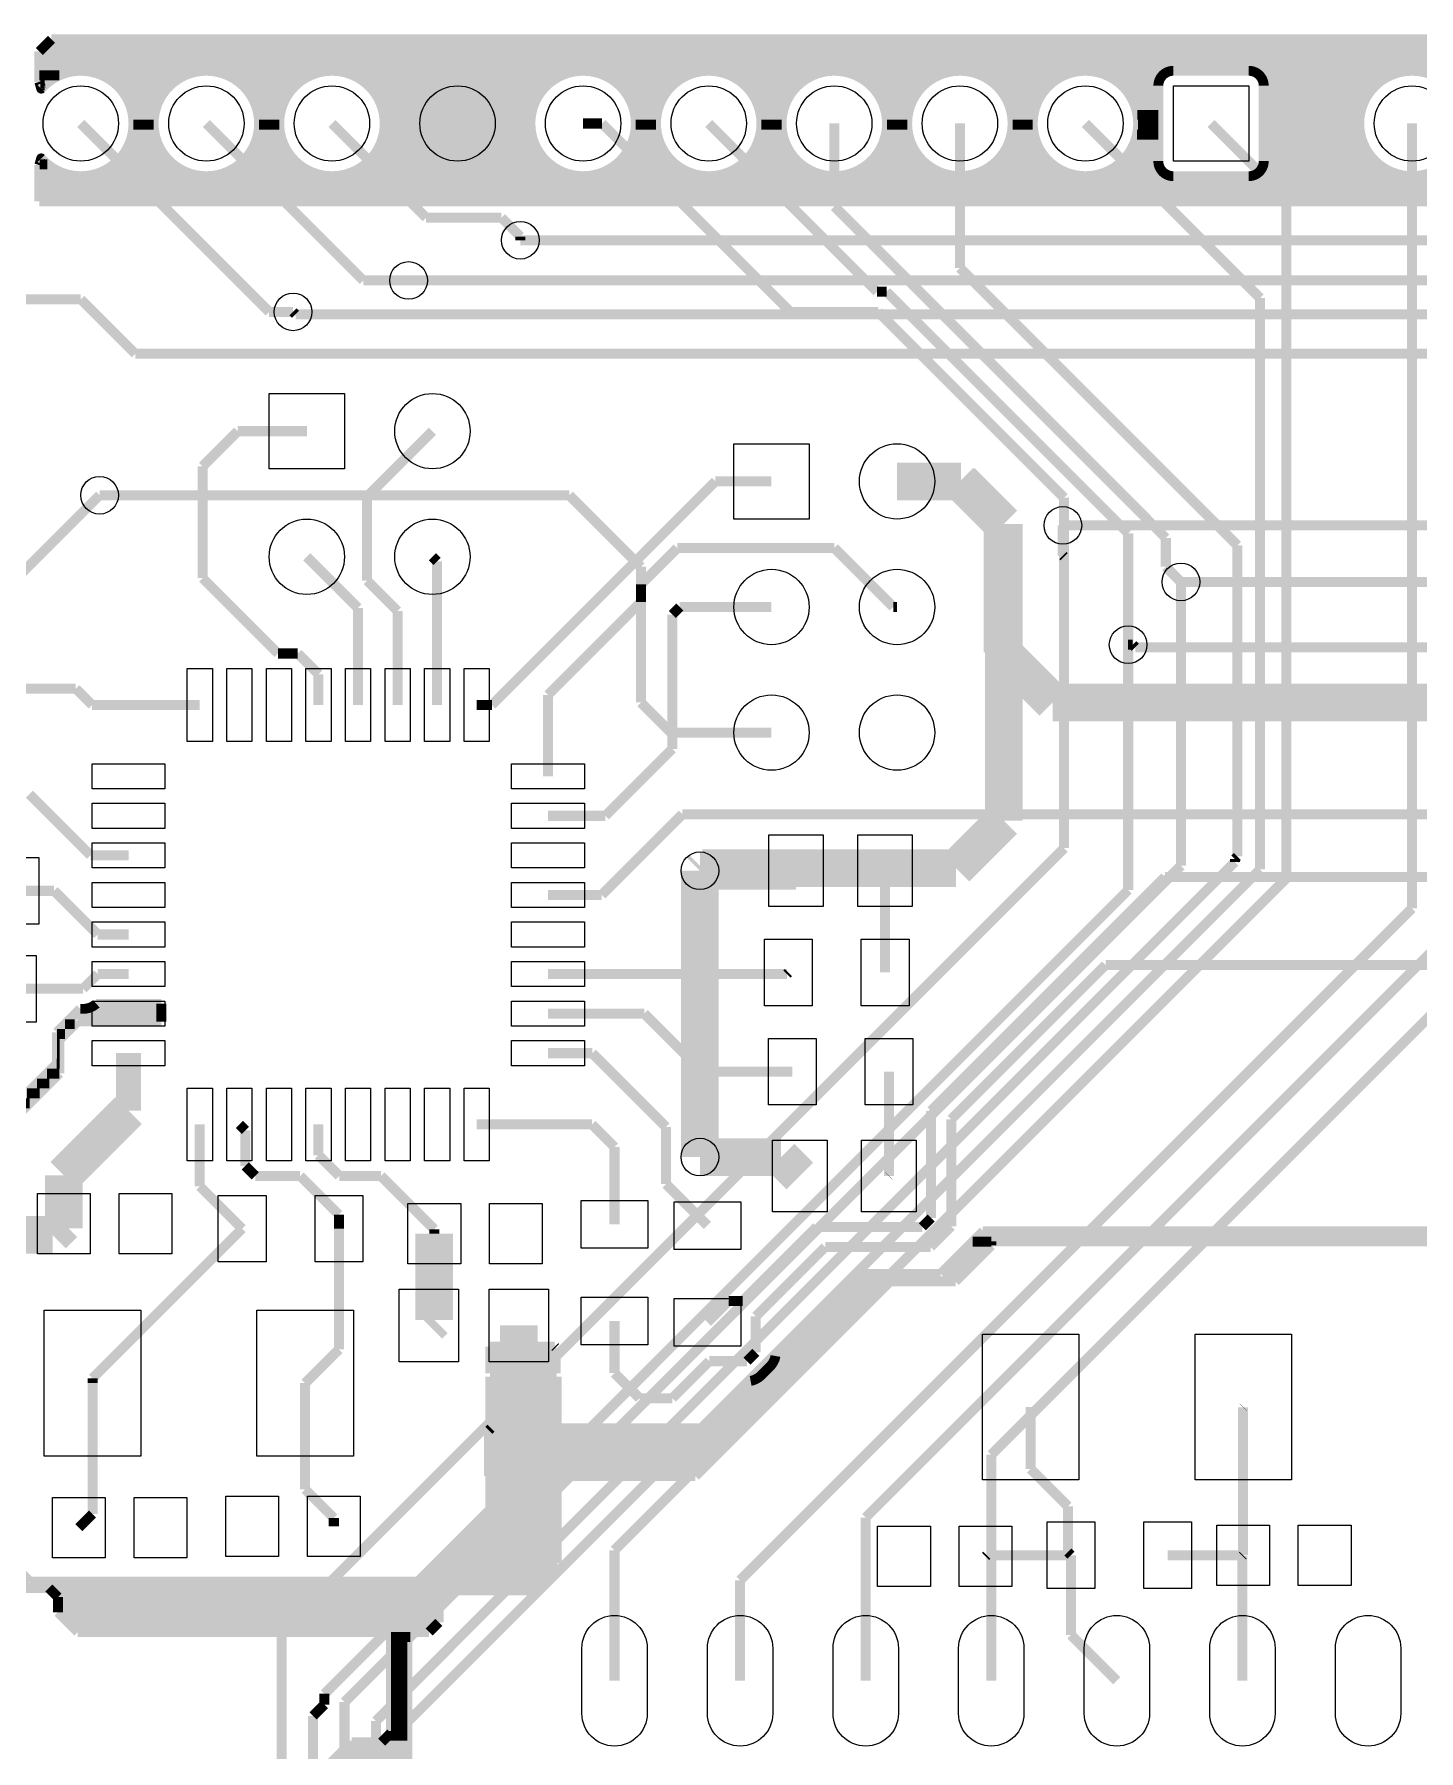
# Model space of a CAD drawing. Extents: x 0.5 to 68.6, y 0 to 53.3.
# Drawn here: x 17.86 to 45.86, y 17.89 to 52.6 of the extents above; entities that cross this region are included whole.
import ezdxf

# ---------------------------------------------------------------- set-up
doc = ezdxf.new("R2010")
doc.units = 0
for name, color, linetype in [('ETCH_BOTTOM', 1, 'CONTINUOUS'), ('ETCH_TOP', 80, 'CONTINUOUS'), ('PAD_BOTTOM', 1, 'CONTINUOUS'), ('PAD_TOP', 80, 'CONTINUOUS')]:
    doc.layers.add(name, color=color, linetype=linetype)

msp = doc.modelspace()

# ---------------------------------------------------------------- linework, layer by layer
at = {"layer": 'ETCH_BOTTOM'}
for points, const_width in [([(22.606, 46.99), (18.796, 50.8)], 0.2032), ([(24.511, 47.625), (21.336, 50.8)], 0.2032), ([(25.781, 48.895), (23.876, 50.8)], 0.2032), ([(28.956, 50.8), (29.337, 50.8)], 0.2032), ([(29.337, 50.8), (33.147, 46.99)], 0.2032), ([(34.899346, 47.396654), (31.496, 50.8)], 0.2032), ([(34.036, 49.1236), (34.036, 50.8)], 0.2032), ([(36.576, 47.879), (36.576, 50.8)], 0.2032), ([(39.116, 50.8), (42.6466, 47.2694)], 0.2032), ([(41.656, 50.8), (43.18, 49.276)], 0.2032), ([(45.72, 50.8), (45.72, 34.925)], 0.2032), ([(43.18, 49.276), (43.18, 35.5346)], 0.2032), ([(27.305, 48.895), (25.781, 48.895)], 0.2032), ([(27.686, 48.514), (27.305, 48.895)], 0.2032), ([(40.7416, 42.418), (34.036, 49.1236)], 0.2032), ([(27.686, 48.4378), (27.686, 48.514)], 0.2032), ([(42.1894, 42.2656), (36.576, 47.879)], 0.2032), ([(25.4254, 47.625), (24.511, 47.625)], 0.2032), ([(35.093148, 47.396654), (34.899346, 47.396654)], 0.2032), ([(39.9796, 42.510202), (35.093148, 47.396654)], 0.2032), ([(42.6466, 47.2694), (42.6466, 35.7124)], 0.2032), ([(23.0886, 46.99), (22.606, 46.99)], 0.2032), ([(33.147, 46.99), (34.925, 46.99)], 0.2032), ([(34.925, 46.99), (38.6842, 43.2308)], 0.2032), ([(35.306, 43.561), (36.6014, 43.561)], 0.762), ([(36.6014, 43.561), (37.465, 42.6974)], 0.762), ([(19.177, 43.2816), (28.6766, 43.2816)], 0.2032), ([(28.6766, 43.2816), (30.1244, 41.8338)], 0.2032), ([(37.465, 42.6974), (37.465, 36.703)], 0.762), ([(38.6842, 43.2308), (38.6842, 42.037)], 0.2032), ([(38.6588, 42.672), (38.6588, 42.0624)], 0.2032), ([(39.9796, 40.259), (39.9796, 42.510202)], 0.2032), ([(40.7416, 41.8338), (40.7416, 42.418)], 0.2032), ([(42.1894, 35.976052), (42.1894, 42.2656)], 0.2032), ([(38.6588, 42.0624), (38.6842, 42.037)], 0.2032), ([(38.6842, 42.037), (38.6842, 36.1442)], 0.2032), ([(30.1244, 41.8338), (30.1244, 39.0906)], 0.2032), ([(41.0464, 41.529), (40.7416, 41.8338)], 0.2032), ([(41.0464, 41.529), (41.0464, 35.7886)], 0.2032), ([(39.9796, 40.259), (39.9796, 35.296602)], 0.2032), ([(30.1244, 39.0906), (30.734, 38.481)], 0.2032), ([(30.734, 38.481), (32.766, 38.481)], 0.2032), ([(37.465, 36.703), (36.4998, 35.7378)], 0.762), ([(38.6842, 36.1442), (22.86, 20.32)], 0.2032), ([(31.369, 35.7378), (31.3182, 35.687)], 0.762), ([(36.4998, 35.7378), (31.369, 35.7378)], 0.762), ([(41.0464, 35.7886), (24.13, 18.8722)], 0.2032), ([(24.765, 18.4912), (42.1386, 35.8648)], 0.2032), ([(42.6466, 35.7124), (25.4, 18.4658)], 0.2032), ([(31.3182, 29.8958), (31.3182, 35.687)], 0.762), ([(42.1386, 35.925252), (42.1894, 35.976052)], 0.2032), ([(42.1386, 35.8648), (42.1386, 35.925252)], 0.2032), ([(43.18, 35.5346), (29.591, 21.9456)], 0.2032), ([(39.9796, 35.296602), (23.7236, 19.040602)], 0.2032), ([(47.0408, 34.9758), (34.671, 22.606)], 0.2032), ([(45.72, 34.925), (32.131, 21.336)], 0.2032), ([(47.9806, 34.6456), (37.211, 23.876)], 0.2032), ([(37.211, 23.876), (37.211, 19.304)], 0.2032), ([(34.671, 22.606), (34.671, 19.304)], 0.2032), ([(29.591, 21.9456), (29.591, 19.304)], 0.2032), ([(32.131, 21.336), (32.131, 19.304)], 0.2032), ([(22.86, 20.32), (22.86, 9.525)], 0.2032), ([(23.7236, 19.040602), (23.7236, 18.8214)], 0.2032), ([(23.7236, 18.8214), (23.495, 18.5928)], 0.2032), ([(24.13, 18.8722), (24.13, 10.795)], 0.2032), ([(23.495, 18.5928), (23.495, 10.16)], 0.2032), ([(24.765, 11.43), (24.765, 18.4912)], 0.2032), ([(25.4, 18.4658), (25.4, 12.7)], 0.2032)]:
    msp.add_lwpolyline(points, dxfattribs=dict(at, const_width=const_width))
at = {"layer": 'ETCH_TOP'}
for points, const_width in [([(17.956276, 52.257198), (18.202402, 52.503324)], 0.199898), ([(18.072354, 52.373276), (65.925446, 52.373276)], 0.199898), ([(18.202402, 52.503324), (65.795398, 52.503324)], 0.199898), ([(17.956276, 51.64201), (17.956276, 52.257198)], 0.199898), ([(17.956276, 52.173378), (66.125344, 52.173378)], 0.199898), ([(17.956276, 51.97348), (66.143124, 51.97348)], 0.199898), ([(17.956276, 51.773582), (18.362422, 51.773582)], 0.199898), ([(19.229832, 51.773582), (20.902168, 51.773582)], 0.199898), ([(21.769832, 51.773582), (23.442168, 51.773582)], 0.199898), ([(24.309832, 51.773582), (28.522168, 51.773582)], 0.199898), ([(29.389832, 51.773582), (31.062168, 51.773582)], 0.199898), ([(31.929832, 51.773582), (33.602168, 51.773582)], 0.199898), ([(34.469832, 51.773582), (36.142168, 51.773582)], 0.199898), ([(37.009832, 51.773582), (38.682168, 51.773582)], 0.199898), ([(39.549832, 51.773582), (40.675814, 51.773582)], 0.199898), ([(40.894, 51.865784), (42.418, 51.865784)], 0.199898), ([(42.636186, 51.773582), (45.286168, 51.773582)], 0.199898), ([(17.97685, 51.573684), (18.062956, 51.573684)], 0.199898), ([(19.529044, 51.573684), (20.602956, 51.573684)], 0.199898), ([(19.694398, 51.373786), (20.437602, 51.373786)], 0.199898), ([(22.069044, 51.573684), (23.142956, 51.573684)], 0.199898), ([(22.234398, 51.373786), (22.977602, 51.373786)], 0.199898), ([(24.609044, 51.573684), (28.222956, 51.573684)], 0.199898), ([(24.774398, 51.373786), (28.057602, 51.373786)], 0.199898), ([(29.689044, 51.573684), (30.762956, 51.573684)], 0.199898), ([(29.854398, 51.373786), (30.597602, 51.373786)], 0.199898), ([(32.229044, 51.573684), (33.302956, 51.573684)], 0.199898), ([(32.394398, 51.373786), (33.137602, 51.373786)], 0.199898), ([(34.769044, 51.573684), (35.842956, 51.573684)], 0.199898), ([(34.934398, 51.373786), (35.677602, 51.373786)], 0.199898), ([(37.309044, 51.573684), (38.382956, 51.573684)], 0.199898), ([(37.474398, 51.373786), (38.217602, 51.373786)], 0.199898), ([(39.849044, 51.573684), (40.590216, 51.573684)], 0.199898), ([(40.014398, 51.373786), (40.590216, 51.373786)], 0.199898), ([(40.590216, 50.038), (40.590216, 51.562)], 0.199898), ([(42.721784, 51.573684), (44.986956, 51.573684)], 0.199898), ([(42.721784, 51.562), (42.721784, 50.038)], 0.199898), ([(42.721784, 51.373786), (44.821602, 51.373786)], 0.199898), ([(19.79422, 51.173888), (20.33778, 51.173888)], 0.199898), ([(19.84756, 50.97399), (20.28444, 50.97399)], 0.199898), ([(22.33422, 51.173888), (22.87778, 51.173888)], 0.199898), ([(22.38756, 50.97399), (22.82444, 50.97399)], 0.199898), ([(24.87422, 51.173888), (27.95778, 51.173888)], 0.199898), ([(24.92756, 50.97399), (27.90444, 50.97399)], 0.199898), ([(29.95422, 51.173888), (30.49778, 51.173888)], 0.199898), ([(30.00756, 50.97399), (30.44444, 50.97399)], 0.199898), ([(32.49422, 51.173888), (33.03778, 51.173888)], 0.199898), ([(32.54756, 50.97399), (32.98444, 50.97399)], 0.199898), ([(35.03422, 51.173888), (35.57778, 51.173888)], 0.199898), ([(35.08756, 50.97399), (35.52444, 50.97399)], 0.199898), ([(37.57422, 51.173888), (38.11778, 51.173888)], 0.199898), ([(37.62756, 50.97399), (38.06444, 50.97399)], 0.199898), ([(40.11422, 51.173888), (40.590216, 51.173888)], 0.199898), ([(40.16756, 50.97399), (40.590216, 50.97399)], 0.199898), ([(42.721784, 51.173888), (44.72178, 51.173888)], 0.199898), ([(42.721784, 50.97399), (44.66844, 50.97399)], 0.199898), ([(19.86153, 50.774092), (20.27047, 50.774092)], 0.199898), ([(22.40153, 50.774092), (22.81047, 50.774092)], 0.199898), ([(24.94153, 50.774092), (27.89047, 50.774092)], 0.199898), ([(30.02153, 50.774092), (30.43047, 50.774092)], 0.199898), ([(32.56153, 50.774092), (32.97047, 50.774092)], 0.199898), ([(35.10153, 50.774092), (35.51047, 50.774092)], 0.199898), ([(37.64153, 50.774092), (38.05047, 50.774092)], 0.199898), ([(40.18153, 50.774092), (40.590216, 50.774092)], 0.199898), ([(42.721784, 50.774092), (44.65447, 50.774092)], 0.199898), ([(19.773138, 50.374296), (20.358862, 50.374296)], 0.199898), ([(19.837654, 50.574194), (20.294346, 50.574194)], 0.199898), ([(22.313138, 50.374296), (22.898862, 50.374296)], 0.199898), ([(22.377654, 50.574194), (22.834346, 50.574194)], 0.199898), ([(24.853138, 50.374296), (27.978862, 50.374296)], 0.199898), ([(24.917654, 50.574194), (27.914346, 50.574194)], 0.199898), ([(29.933138, 50.374296), (30.518862, 50.374296)], 0.199898), ([(29.997654, 50.574194), (30.454346, 50.574194)], 0.199898), ([(32.473138, 50.374296), (33.058862, 50.374296)], 0.199898), ([(32.537654, 50.574194), (32.994346, 50.574194)], 0.199898), ([(35.013138, 50.374296), (35.598862, 50.374296)], 0.199898), ([(35.077654, 50.574194), (35.534346, 50.574194)], 0.199898), ([(37.553138, 50.374296), (38.138862, 50.374296)], 0.199898), ([(37.617654, 50.574194), (38.074346, 50.574194)], 0.199898), ([(40.093138, 50.374296), (40.590216, 50.374296)], 0.199898), ([(40.157654, 50.574194), (40.590216, 50.574194)], 0.199898), ([(42.721784, 50.574194), (44.678346, 50.574194)], 0.199898), ([(42.721784, 50.374296), (44.742862, 50.374296)], 0.199898), ([(17.956276, 49.223676), (17.956276, 49.95799)], 0.199898), ([(17.96161, 49.9745), (18.121884, 49.9745)], 0.199898), ([(19.47037, 49.9745), (20.66163, 49.9745)], 0.199898), ([(19.659092, 50.174398), (20.472908, 50.174398)], 0.199898), ([(22.01037, 49.9745), (23.20163, 49.9745)], 0.199898), ([(22.199092, 50.174398), (23.012908, 50.174398)], 0.199898), ([(24.55037, 49.9745), (28.28163, 49.9745)], 0.199898), ([(24.739092, 50.174398), (28.092908, 50.174398)], 0.199898), ([(29.63037, 49.9745), (30.82163, 49.9745)], 0.199898), ([(29.819092, 50.174398), (30.632908, 50.174398)], 0.199898), ([(32.17037, 49.9745), (33.36163, 49.9745)], 0.199898), ([(32.359092, 50.174398), (33.172908, 50.174398)], 0.199898), ([(34.71037, 49.9745), (35.90163, 49.9745)], 0.199898), ([(34.899092, 50.174398), (35.712908, 50.174398)], 0.199898), ([(37.25037, 49.9745), (38.44163, 49.9745)], 0.199898), ([(37.439092, 50.174398), (38.252908, 50.174398)], 0.199898), ([(39.79037, 49.9745), (40.59682, 49.9745)], 0.199898), ([(39.979092, 50.174398), (40.590216, 50.174398)], 0.199898), ([(42.71518, 49.9745), (45.04563, 49.9745)], 0.199898), ([(42.721784, 50.174398), (44.856908, 50.174398)], 0.199898), ([(17.956276, 49.774602), (18.505424, 49.774602)], 0.199898), ([(17.956276, 49.574704), (66.121026, 49.574704)], 0.199898), ([(19.08683, 49.774602), (21.04517, 49.774602)], 0.199898), ([(21.62683, 49.774602), (23.58517, 49.774602)], 0.199898), ([(24.16683, 49.774602), (28.66517, 49.774602)], 0.199898), ([(29.24683, 49.774602), (31.20517, 49.774602)], 0.199898), ([(31.78683, 49.774602), (33.74517, 49.774602)], 0.199898), ([(34.32683, 49.774602), (36.28517, 49.774602)], 0.199898), ([(36.86683, 49.774602), (38.82517, 49.774602)], 0.199898), ([(39.40683, 49.774602), (40.742616, 49.774602)], 0.199898), ([(42.418, 49.734216), (40.894, 49.734216)], 0.199898), ([(42.569384, 49.774602), (45.42917, 49.774602)], 0.199898), ([(17.956276, 49.374806), (65.921128, 49.374806)], 0.199898), ([(65.769998, 49.223676), (17.956276, 49.223676)], 0.199898), ([(27.686, 48.4378), (54.61, 48.4378)], 0.2032), ([(25.4254, 47.625), (62.23, 47.625)], 0.2032), ([(13.45565, 47.244), (18.796, 47.244)], 0.2032), ([(18.796, 47.244), (19.897598, 46.142402)], 0.2032), ([(23.0886, 46.99), (23.1394, 46.9392)], 0.2032), ([(23.1394, 46.9392), (64.7192, 46.9392)], 0.2032), ([(19.897598, 46.142402), (66.462402, 46.142402)], 0.2032), ([(21.2598, 43.8658), (21.971, 44.577)], 0.2032), ([(21.971, 44.577), (23.368, 44.577)], 0.2032), ([(25.908, 44.577), (24.5872, 43.2562)], 0.2032), ([(21.2598, 41.6052), (21.2598, 43.8658)], 0.2032), ([(36.576, 43.561), (35.306, 43.561)], 0.762), ([(37.4396, 42.6974), (36.576, 43.561)], 0.762), ([(27.111198, 39.0398), (31.632398, 43.561)], 0.2032), ([(31.632398, 43.561), (32.766, 43.561)], 0.2032), ([(19.177, 43.2816), (17.35455, 41.45915)], 0.2032), ([(24.5872, 43.2562), (24.5872, 41.5544)], 0.2032), ([(37.4396, 40.106854), (37.4396, 42.6974)], 0.762), ([(61.722, 42.672), (38.6588, 42.672)], 0.2032), ([(24.40305, 41.00195), (23.368, 42.037)], 0.2032), ([(26.002996, 41.942004), (25.908, 42.037)], 0.2032), ([(26.002996, 39.0398), (26.002996, 41.942004)], 0.2032), ([(30.1244, 41.4782), (30.861, 42.2148)], 0.2032), ([(30.861, 42.2148), (34.036, 42.2148)], 0.2032), ([(34.036, 42.2148), (35.2298, 41.021)], 0.2032), ([(22.7838, 40.0812), (21.2598, 41.6052)], 0.2032), ([(24.5872, 41.5544), (25.202896, 40.938704)], 0.2032), ([(30.1244, 41.1226), (30.1244, 41.4782)], 0.2032), ([(41.0464, 41.529), (60.833, 41.529)], 0.2032), ([(24.40305, 39.0398), (24.40305, 41.00195)], 0.2032), ([(25.202896, 40.938704), (25.202896, 39.0398)], 0.2032), ([(28.2448, 39.243), (30.1244, 41.1226)], 0.2032), ([(30.9118, 41.021), (30.7594, 40.8686)], 0.2032), ([(30.7594, 40.8686), (30.7594, 38.1508)], 0.2032), ([(32.766, 41.021), (30.9118, 41.021)], 0.2032), ([(35.2298, 41.021), (35.306, 41.021)], 0.2032), ([(38.455854, 39.0906), (37.4396, 40.106854)], 0.762), ([(40.071548, 40.259), (39.9796, 40.259)], 0.2032), ([(40.122348, 40.2082), (40.071548, 40.259)], 0.2032), ([(52.4256, 40.2082), (40.122348, 40.2082)], 0.2032), ([(23.183596, 40.0812), (22.7838, 40.0812)], 0.2032), ([(23.60295, 39.661846), (23.183596, 40.0812)], 0.2032), ([(23.60295, 39.0398), (23.60295, 39.661846)], 0.2032), ([(17.4879, 39.37), (18.6944, 39.37)], 0.2032), ([(18.6944, 39.37), (19.0246, 39.0398)], 0.2032), ([(28.2448, 37.598096), (28.2448, 39.243)], 0.2032), ([(53.8226, 39.0906), (38.455854, 39.0906)], 0.762), ([(19.0246, 39.0398), (21.202904, 39.0398)], 0.2032), ([(26.803096, 39.0398), (27.111198, 39.0398)], 0.2032), ([(30.7594, 38.1508), (29.406596, 36.797996)], 0.2032), ([(18.993104, 35.997896), (17.7546, 37.2364)], 0.2032), ([(29.406596, 36.797996), (28.2448, 36.797996)], 0.2032), ([(30.9626, 36.83), (29.33065, 35.19805)], 0.2032), ([(59.309, 36.83), (30.9626, 36.83)], 0.2032), ([(19.7612, 35.997896), (18.993104, 35.997896)], 0.2032), ([(31.3182, 35.687), (33.263078, 35.687)], 0.762), ([(35.062922, 35.687), (35.062922, 33.631378)], 0.2032), ([(40.725344, 35.56), (35.994086, 30.828742)], 0.2032), ([(57.15, 35.56), (40.725344, 35.56)], 0.2032), ([(17.4625, 35.2806), (18.256758, 35.2806)], 0.2032), ([(18.256758, 35.2806), (19.139408, 34.39795)], 0.2032), ([(29.33065, 35.19805), (28.2448, 35.19805)], 0.2032), ([(19.139408, 34.39795), (19.7612, 34.39795)], 0.2032), ([(18.840704, 33.2994), (19.139408, 33.598104)], 0.2032), ([(19.139408, 33.598104), (19.7612, 33.598104)], 0.2032), ([(28.2448, 33.598104), (33.077404, 33.598104)], 0.2032), ([(33.077404, 33.598104), (33.1089, 33.6296)], 0.2032), ([(35.062922, 33.631378), (35.0647, 33.6296)], 0.2032), ([(39.5224, 33.782), (36.400486, 30.660086)], 0.2032), ([(55.245, 33.782), (39.5224, 33.782)], 0.2032), ([(17.4117, 33.2994), (18.840704, 33.2994)], 0.2032), ([(18.311876, 32.419798), (18.786094, 32.894016)], 0.199898), ([(18.786094, 32.894016), (18.82648, 32.894016)], 0.199898), ([(18.840704, 32.893762), (18.840958, 32.893762)], 0.199898), ([(19.094958, 32.98317), (20.423124, 32.98317)], 0.199898), ([(19.110198, 32.996124), (20.423124, 32.996124)], 0.199898), ([(20.423124, 32.996124), (20.423124, 32.637476)], 0.199898), ([(18.729198, 32.637476), (18.365724, 32.274002)], 0.199898), ([(18.475452, 32.583374), (18.675096, 32.583374)], 0.199898), ([(18.67535, 32.783272), (20.423124, 32.783272)], 0.199898), ([(20.423124, 32.637476), (18.729198, 32.637476)], 0.199898), ([(30.193996, 32.798004), (28.2448, 32.798004)], 0.2032), ([(31.369, 31.623), (30.193996, 32.798004)], 0.2032), ([(18.311876, 31.784798), (18.311876, 32.419798)], 0.199898), ([(18.311876, 32.383476), (18.475198, 32.383476)], 0.199898), ([(18.311876, 32.183578), (18.365724, 32.183578)], 0.199898), ([(18.365724, 32.274002), (18.365724, 31.588202)], 0.199898), ([(18.311876, 31.98368), (18.365724, 31.98368)], 0.199898), ([(19.7612, 31.997904), (19.7612, 30.8356)], 0.508), ([(29.139896, 31.997904), (28.2448, 31.997904)], 0.2032), ([(30.632146, 30.505654), (29.139896, 31.997904)], 0.2032), ([(18.365724, 31.588202), (15.851124, 29.073602)], 0.199898), ([(16.094202, 29.567124), (18.311876, 31.784798)], 0.199898), ([(18.110962, 31.583884), (18.361406, 31.583884)], 0.199898), ([(18.31086, 31.783782), (18.365724, 31.783782)], 0.199898), ([(33.1851, 31.623), (31.369, 31.623)], 0.2032), ([(35.1409, 31.623), (35.1409, 29.516578)], 0.2032), ([(17.711166, 31.184088), (17.96161, 31.184088)], 0.199898), ([(17.911064, 31.383986), (18.161508, 31.383986)], 0.199898), ([(17.511268, 30.98419), (17.761712, 30.98419)], 0.199898), ([(19.7612, 30.8356), (18.4531, 29.5275)], 0.762), ([(35.994086, 30.828742), (35.994086, 28.663392)], 0.2032), ([(21.202904, 30.5562), (21.202904, 29.304996)], 0.2032), ([(22.003004, 30.5562), (22.1234, 30.435804)], 0.2032), ([(23.60295, 30.5562), (23.60295, 29.934408)], 0.2032), ([(29.1338, 30.5562), (26.803096, 30.5562)], 0.2032), ([(29.591, 30.099), (29.1338, 30.5562)], 0.2032), ([(30.632146, 29.349954), (30.632146, 30.505654)], 0.2032), ([(36.400486, 30.660086), (36.400486, 28.49499)], 0.2032), ([(22.1234, 30.435804), (22.1234, 29.718)], 0.2032), ([(29.591, 28.5369), (29.591, 30.099)], 0.2032), ([(32.958278, 29.8958), (31.3182, 29.8958)], 0.762), ([(33.339278, 29.5148), (32.958278, 29.8958)], 0.762), ([(18.4531, 29.5275), (18.4531, 28.5496)], 0.762), ([(23.60295, 29.934408), (24.022558, 29.5148)], 0.2032), ([(22.1234, 29.718), (22.3266, 29.5148)], 0.2032), ([(22.3266, 29.5148), (23.232364, 29.5148)], 0.2032), ([(23.232364, 29.5148), (24.0157, 28.731464)], 0.2032), ([(24.022558, 29.5148), (24.8666, 29.5148)], 0.2032), ([(24.8666, 29.5148), (25.9461, 28.4353)], 0.2032), ([(35.1409, 29.516578), (35.139122, 29.5148)], 0.2032), ([(21.202904, 29.304996), (22.0599, 28.448)], 0.2032), ([(31.4706, 28.5115), (30.632146, 29.349954)], 0.2032), ([(18.2245, 28.321), (18.4531, 28.5496)], 0.762), ([(18.4531, 28.456382), (18.4531, 28.5496)], 0.762), ([(24.0157, 28.731464), (24.0157, 28.448)], 0.2032), ([(16.7132, 28.321), (18.2245, 28.321)], 0.762), ([(19.03349, 25.42159), (22.0599, 28.448)], 0.2032), ([(24.0157, 28.448), (24.0157, 26.00579)], 0.2032), ([(25.9461, 28.3464), (25.9461, 26.602182)], 0.762), ([(25.9461, 28.4353), (25.9461, 28.3464)], 0.2032), ([(33.683194, 28.48483), (32.185864, 26.9875)], 0.2032), ([(35.815524, 28.48483), (33.683194, 28.48483)], 0.2032), ([(35.994086, 28.663392), (35.815524, 28.48483)], 0.2032), ([(36.400486, 28.49499), (35.983926, 28.07843)], 0.2032), ([(36.185602, 27.535124), (37.049202, 28.398724)], 0.199898), ([(37.035994, 28.385516), (49.603406, 28.385516)], 0.199898), ([(37.049202, 28.398724), (49.590198, 28.398724)], 0.199898), ([(33.851596, 28.07843), (32.4485, 26.675334)], 0.2032), ([(35.983926, 28.07843), (33.851596, 28.07843)], 0.2032), ([(37.212524, 28.108402), (36.483798, 27.379676)], 0.199898), ([(36.836096, 28.185618), (37.212524, 28.185618)], 0.199898), ([(47.691802, 28.192476), (37.212524, 28.192476)], 0.199898), ([(37.212524, 28.192476), (37.212524, 28.108402)], 0.199898), ([(36.4363, 27.785822), (36.889944, 27.785822)], 0.199898), ([(36.636198, 27.98572), (37.089842, 27.98572)], 0.199898), ([(35.162998, 27.379676), (31.225998, 23.442676)], 0.199898), ([(32.847026, 25.872948), (34.509202, 27.535124)], 0.199898), ([(34.360104, 27.386026), (36.490148, 27.386026)], 0.199898), ([(34.509202, 27.535124), (36.185602, 27.535124)], 0.199898), ([(36.483798, 27.379676), (35.162998, 27.379676)], 0.199898), ([(36.236402, 27.585924), (36.690046, 27.585924)], 0.199898), ([(31.9024, 26.9875), (31.4706, 26.5557)], 0.2032), ([(32.185864, 26.9875), (31.9024, 26.9875)], 0.2032), ([(33.960308, 26.98623), (34.769552, 26.98623)], 0.199898), ([(34.160206, 27.186128), (34.96945, 27.186128)], 0.199898), ([(25.9461, 26.602182), (25.836118, 26.4922)], 0.762), ([(27.656282, 26.4922), (27.656282, 23.973282)], 0.762), ([(32.4485, 26.675334), (32.4485, 25.946608)], 0.2032), ([(33.76041, 26.786332), (34.569654, 26.786332)], 0.199898), ([(29.591, 25.527), (29.591, 26.5811)], 0.2032), ([(33.360614, 26.386536), (34.169858, 26.386536)], 0.199898), ([(33.560512, 26.586434), (34.369756, 26.586434)], 0.199898), ([(24.0157, 26.00579), (23.33371, 25.3238)], 0.2032), ([(27.074876, 25.525476), (27.074876, 26.061924)], 0.199898), ([(27.074876, 26.061924), (28.381198, 26.061924)], 0.199898), ([(27.074876, 25.98674), (28.398724, 25.98674)], 0.199898), ([(28.381198, 26.061924), (28.398724, 26.044398)], 0.199898), ([(28.398724, 26.044398), (28.398724, 25.525476)], 0.199898), ([(32.4485, 25.946608), (32.270192, 25.7683)], 0.2032), ([(32.960818, 25.98674), (33.770062, 25.98674)], 0.199898), ([(33.160716, 26.186638), (33.96996, 26.186638)], 0.199898), ([(27.074876, 25.786842), (28.398724, 25.786842)], 0.199898), ([(31.508446, 25.7683), (30.759146, 25.019)], 0.2032), ([(32.270192, 25.7683), (31.508446, 25.7683)], 0.2032), ([(32.556958, 25.481534), (32.735266, 25.659842)], 0.199898), ([(32.821118, 25.786842), (33.570164, 25.786842)], 0.199898), ([(19.03349, 25.3238), (19.03349, 25.42159)], 0.2032), ([(19.03349, 25.3238), (19.03349, 22.67839)], 0.2032), ([(23.33371, 25.3238), (23.33371, 23.177754)], 0.2032), ([(27.074876, 25.586944), (28.398724, 25.586944)], 0.199898), ([(28.398724, 25.525476), (27.074876, 25.525476)], 0.199898), ([(27.074876, 22.767798), (27.074876, 25.452324)], 0.199898), ([(27.074876, 25.452324), (28.424124, 25.452324)], 0.199898), ([(27.074876, 25.387046), (28.424124, 25.387046)], 0.199898), ([(28.424124, 25.452324), (28.424124, 21.682202)], 0.199898), ([(30.099, 25.019), (29.591, 25.527)], 0.2032), ([(31.385002, 24.410924), (32.343852, 25.369774)], 0.199898), ([(32.408114, 25.387046), (33.170368, 25.387046)], 0.199898), ([(32.662368, 25.586944), (33.370266, 25.586944)], 0.199898), ([(27.074876, 25.187148), (28.424124, 25.187148)], 0.199898), ([(27.074876, 24.98725), (28.424124, 24.98725)], 0.199898), ([(30.759146, 25.019), (30.099, 25.019)], 0.2032), ([(31.961328, 24.98725), (32.770572, 24.98725)], 0.199898), ([(32.161226, 25.187148), (32.97047, 25.187148)], 0.199898), ([(27.074876, 24.787352), (28.424124, 24.787352)], 0.199898), ([(27.074876, 24.587454), (28.424124, 24.587454)], 0.199898), ([(31.561532, 24.587454), (32.370776, 24.587454)], 0.199898), ([(31.76143, 24.787352), (32.570674, 24.787352)], 0.199898), ([(38.00729, 23.58771), (38.00729, 24.8412)], 0.2032), ([(42.3037, 24.83739), (42.30751, 24.8412)], 0.2032), ([(42.3037, 21.844), (42.3037, 24.83739)], 0.2032), ([(27.049476, 24.367998), (27.092402, 24.410924)], 0.199898), ([(27.049476, 23.442676), (27.049476, 24.367998)], 0.199898), ([(27.069034, 24.387556), (32.170878, 24.387556)], 0.199898), ([(27.074876, 24.387556), (28.424124, 24.387556)], 0.199898), ([(27.092402, 24.410924), (31.385002, 24.410924)], 0.199898), ([(27.656282, 23.973282), (27.5844, 23.9014)], 0.762), ([(27.049476, 24.187658), (31.97098, 24.187658)], 0.199898), ([(27.049476, 23.98776), (31.771082, 23.98776)], 0.199898), ([(27.074876, 24.187658), (28.424124, 24.187658)], 0.199898), ([(27.074876, 23.98776), (28.424124, 23.98776)], 0.199898), ([(27.049476, 23.787862), (31.571184, 23.787862)], 0.199898), ([(27.049476, 23.587964), (31.371286, 23.587964)], 0.199898), ([(27.074876, 23.787862), (28.424124, 23.787862)], 0.199898), ([(27.074876, 23.587964), (28.424124, 23.587964)], 0.199898), ([(38.7604, 22.8346), (38.00729, 23.58771)], 0.2032), ([(23.33371, 23.177754), (23.9141, 22.597364)], 0.2032), ([(31.225998, 23.442676), (27.049476, 23.442676)], 0.199898), ([(27.074876, 23.388066), (28.424124, 23.388066)], 0.199898), ([(27.074876, 23.188168), (28.424124, 23.188168)], 0.199898), ([(27.074876, 22.98827), (28.424124, 22.98827)], 0.199898), ([(38.7604, 21.9075), (38.7604, 22.8346)], 0.2032), ([(19.03349, 22.67839), (18.7579, 22.4028)], 0.2032), ([(23.9141, 22.597364), (23.9141, 22.4282)], 0.2032), ([(25.068276, 20.761198), (27.074876, 22.767798)], 0.199898), ([(26.895552, 22.588474), (28.424124, 22.588474)], 0.199898), ([(27.074876, 22.788372), (28.424124, 22.788372)], 0.199898), ([(26.495756, 22.188678), (28.424124, 22.188678)], 0.199898), ([(26.695654, 22.388576), (28.424124, 22.388576)], 0.199898), ([(26.09596, 21.788882), (28.424124, 21.788882)], 0.199898), ([(26.295858, 21.98878), (28.424124, 21.98878)], 0.199898), ([(37.1221, 21.844), (37.0967, 21.8186)], 0.2032), ([(38.8239, 21.844), (37.1221, 21.844)], 0.2032), ([(38.8239, 21.844), (38.7604, 21.9075)], 0.2032), ([(38.8239, 20.2311), (38.8239, 21.844)], 0.2032), ([(40.7797, 21.844), (42.3037, 21.844)], 0.2032), ([(42.291, 21.8313), (42.3037, 21.844)], 0.2032), ([(42.291, 19.304), (42.291, 21.8313)], 0.2032), ([(17.460722, 21.6154), (17.763998, 21.312124)], 0.199898), ([(25.896062, 21.588984), (28.330906, 21.588984)], 0.199898), ([(28.424124, 21.682202), (27.873198, 21.131276)], 0.199898), ([(16.44269, 21.189188), (26.036524, 21.189188)], 0.199898), ([(18.151602, 21.182076), (16.449802, 21.182076)], 0.199898), ([(17.763998, 21.312124), (26.036524, 21.312124)], 0.199898), ([(18.337276, 20.996402), (18.151602, 21.182076)], 0.199898), ([(26.399998, 21.131276), (25.401524, 20.132802)], 0.199898), ([(25.496266, 21.189188), (27.93111, 21.189188)], 0.199898), ([(25.696164, 21.389086), (28.131008, 21.389086)], 0.199898), ([(26.036524, 21.312124), (26.036524, 20.488402)], 0.199898), ([(27.873198, 21.131276), (26.399998, 21.131276)], 0.199898), ([(18.337276, 20.691602), (18.337276, 20.996402)], 0.199898), ([(18.337276, 20.98929), (26.036524, 20.98929)], 0.199898), ([(18.337276, 20.789392), (26.036524, 20.789392)], 0.199898), ([(25.068276, 18.246598), (25.068276, 20.761198)], 0.199898), ([(25.09647, 20.789392), (26.058114, 20.789392)], 0.199898), ([(25.296368, 20.98929), (26.258012, 20.98929)], 0.199898), ([(18.735802, 20.293076), (18.337276, 20.691602)], 0.199898), ([(18.439384, 20.589494), (26.036524, 20.589494)], 0.199898), ([(18.639282, 20.389596), (25.937718, 20.389596)], 0.199898), ([(25.068276, 20.589494), (25.858216, 20.589494)], 0.199898), ([(25.068276, 20.389596), (25.658318, 20.389596)], 0.199898), ([(26.036524, 20.488402), (25.841198, 20.293076)], 0.199898), ([(25.841198, 20.293076), (18.735802, 20.293076)], 0.199898), ([(25.068276, 20.189698), (25.45842, 20.189698)], 0.199898), ([(25.401524, 20.132802), (25.401524, 11.268202)], 0.199898), ([(39.751, 19.304), (38.8239, 20.2311)], 0.2032), ([(25.068276, 19.9898), (25.401524, 19.9898)], 0.199898), ([(25.068276, 19.789902), (25.401524, 19.789902)], 0.199898), ([(25.068276, 19.590004), (25.401524, 19.590004)], 0.199898), ([(25.068276, 19.390106), (25.401524, 19.390106)], 0.199898), ([(25.068276, 19.190208), (25.401524, 19.190208)], 0.199898), ([(25.068276, 18.99031), (25.401524, 18.99031)], 0.199898), ([(25.068276, 18.790412), (25.401524, 18.790412)], 0.199898), ([(25.068276, 18.590514), (25.401524, 18.590514)], 0.199898), ([(25.068276, 18.390616), (25.401524, 18.390616)], 0.199898), ([(21.994876, 15.782798), (24.273002, 18.060924)], 0.199898), ([(24.202898, 17.99082), (25.401524, 17.99082)], 0.199898), ([(24.273002, 18.060924), (24.882602, 18.060924)], 0.199898), ([(24.882602, 18.060924), (25.068276, 18.246598)], 0.199898), ([(25.012396, 18.190718), (25.401524, 18.190718)], 0.199898), ([(24.003, 17.790922), (25.401524, 17.790922)], 0.199898)]:
    msp.add_lwpolyline(points, dxfattribs=dict(at, const_width=const_width))
at = {"layer": 'ETCH_TOP', "const_width": 0.199898}
for points in [[(17.994884, 51.506374, 0.012399), (17.956276, 51.64201)], [(18.796, 51.865784, 0.215077), (17.997424, 51.505612)], [(18.796, 49.734216, 1), (18.796, 51.865784)], [(40.590216, 51.562, -0.414214), (40.894, 51.865784)], [(42.418, 51.865784, -0.414214), (42.721784, 51.562)], [(17.997424, 51.505612, -0.612403), (17.994884, 51.506374)], [(17.956276, 49.95799, 0.012399), (17.994884, 50.093626)], [(17.994884, 50.093626, -0.612403), (17.997424, 50.094388)], [(17.997424, 50.094388, 0.215077), (18.796, 49.734216)], [(40.894, 49.734216, -0.414214), (40.590216, 50.038)], [(42.721784, 50.038, -0.414214), (42.418, 49.734216)], [(18.82648, 32.894016, 0.008769), (18.840704, 32.893762)], [(18.840958, 32.893762, 0.183479), (19.110198, 32.996124)], [(32.735266, 25.659842, 0.151825), (32.847026, 25.872948)], [(32.343852, 25.369774, 0.151825), (32.556958, 25.481534)]]:
    msp.add_lwpolyline(points, format="xyb", dxfattribs=at)
for points in [[(22.401784, 50.8, 1), (20.270216, 50.8, 1)], [(24.941784, 50.8, 1), (22.810216, 50.8, 1)], [(30.021784, 50.8, 1), (27.890216, 50.8, 1)], [(32.561784, 50.8, 1), (30.430216, 50.8, 1)], [(35.101784, 50.8, 1), (32.970216, 50.8, 1)], [(37.641784, 50.8, 1), (35.510216, 50.8, 1)], [(40.181784, 50.8, 1), (38.050216, 50.8, 1)], [(46.785784, 50.8, 1), (44.654216, 50.8, 1)]]:
    msp.add_lwpolyline(points, format="xyb", close=True, dxfattribs=at)
at = {"layer": 'PAD_BOTTOM'}
for points in [[(40.894, 50.038), (40.894, 51.562), (42.418, 51.562), (42.418, 50.038)], [(24.13, 45.339), (24.13, 43.815), (22.606, 43.815), (22.606, 45.339)], [(32.004, 44.323), (33.528, 44.323), (33.528, 42.799), (32.004, 42.799)]]:
    msp.add_lwpolyline(points, close=True, dxfattribs=at)
for points in [[(28.9306, 18.6436), (28.9306, 19.9644, -1), (30.2514, 19.9644), (30.2514, 18.6436, -1)], [(31.4706, 18.6436), (31.4706, 19.9644, -1), (32.7914, 19.9644), (32.7914, 18.6436, -1)], [(34.0106, 18.6436), (34.0106, 19.9644, -1), (35.3314, 19.9644), (35.3314, 18.6436, -1)], [(36.5506, 18.6436), (36.5506, 19.9644, -1), (37.8714, 19.9644), (37.8714, 18.6436, -1)], [(39.0906, 18.6436), (39.0906, 19.9644, -1), (40.4114, 19.9644), (40.4114, 18.6436, -1)], [(41.6306, 18.6436), (41.6306, 19.9644, -1), (42.9514, 19.9644), (42.9514, 18.6436, -1)], [(44.1706, 18.6436), (44.1706, 19.9644, -1), (45.4914, 19.9644), (45.4914, 18.6436, -1)]]:
    msp.add_lwpolyline(points, format="xyb", close=True, dxfattribs=at)
for centre, radius in [((18.796, 50.8), 0.762), ((21.336, 50.8), 0.762), ((23.876, 50.8), 0.762), ((26.416, 50.8), 0.762), ((28.956, 50.8), 0.762), ((31.496, 50.8), 0.762), ((34.036, 50.8), 0.762), ((36.576, 50.8), 0.762), ((39.116, 50.8), 0.762), ((45.72, 50.8), 0.762), ((27.686, 48.4378), 0.381), ((25.4254, 47.625), 0.381), ((23.0886, 46.99), 0.381), ((25.908, 44.577), 0.762), ((35.306, 43.561), 0.762), ((19.177, 43.2816), 0.381), ((38.6588, 42.672), 0.381), ((23.368, 42.037), 0.762), ((25.908, 42.037), 0.762), ((32.766, 41.021), 0.762), ((35.306, 41.021), 0.762), ((41.0464, 41.529), 0.381), ((39.9796, 40.259), 0.381), ((32.766, 38.481), 0.762), ((35.306, 38.481), 0.762), ((31.3182, 35.687), 0.381), ((31.3182, 29.8958), 0.381)]:
    msp.add_circle(centre, radius, dxfattribs=at)
at = {"layer": 'PAD_TOP'}
for points in [[(40.894, 50.038), (40.894, 51.562), (42.418, 51.562), (42.418, 50.038)], [(24.13, 45.339), (24.13, 43.815), (22.606, 43.815), (22.606, 45.339)], [(32.004, 44.323), (33.528, 44.323), (33.528, 42.799), (32.004, 42.799)], [(20.948904, 38.3032), (20.948904, 39.7764), (21.456904, 39.7764), (21.456904, 38.3032)], [(21.749004, 38.3032), (21.749004, 39.7764), (22.257004, 39.7764), (22.257004, 38.3032)], [(22.549104, 38.3032), (22.549104, 39.7764), (23.057104, 39.7764), (23.057104, 38.3032)], [(23.34895, 38.3032), (23.34895, 39.7764), (23.85695, 39.7764), (23.85695, 38.3032)], [(24.14905, 38.3032), (24.14905, 39.7764), (24.65705, 39.7764), (24.65705, 38.3032)], [(24.948896, 38.3032), (24.948896, 39.7764), (25.456896, 39.7764), (25.456896, 38.3032)], [(25.748996, 38.3032), (25.748996, 39.7764), (26.256996, 39.7764), (26.256996, 38.3032)], [(26.549096, 38.3032), (26.549096, 39.7764), (27.057096, 39.7764), (27.057096, 38.3032)], [(19.0246, 37.852096), (20.4978, 37.852096), (20.4978, 37.344096), (19.0246, 37.344096)], [(27.5082, 37.852096), (28.9814, 37.852096), (28.9814, 37.344096), (27.5082, 37.344096)], [(19.0246, 37.051996), (20.4978, 37.051996), (20.4978, 36.543996), (19.0246, 36.543996)], [(27.5082, 37.051996), (28.9814, 37.051996), (28.9814, 36.543996), (27.5082, 36.543996)], [(19.0246, 36.251896), (20.4978, 36.251896), (20.4978, 35.743896), (19.0246, 35.743896)], [(27.5082, 36.251896), (28.9814, 36.251896), (28.9814, 35.743896), (27.5082, 35.743896)], [(33.813115, 36.412043), (33.813115, 34.961957), (32.713041, 34.961957), (32.713041, 36.412043)], [(35.612959, 36.412043), (35.612959, 34.961957), (34.512885, 34.961957), (34.512885, 36.412043)], [(16.9799, 34.6075), (16.9799, 35.9537), (17.9451, 35.9537), (17.9451, 34.6075)], [(19.0246, 35.45205), (20.4978, 35.45205), (20.4978, 34.94405), (19.0246, 34.94405)], [(27.5082, 35.45205), (28.9814, 35.45205), (28.9814, 34.94405), (27.5082, 34.94405)], [(19.0246, 34.65195), (20.4978, 34.65195), (20.4978, 34.14395), (19.0246, 34.14395)], [(27.5082, 34.65195), (28.9814, 34.65195), (28.9814, 34.14395), (27.5082, 34.14395)], [(33.5915, 34.3027), (33.5915, 32.9565), (32.6263, 32.9565), (32.6263, 34.3027)], [(35.5473, 34.3027), (35.5473, 32.9565), (34.5821, 32.9565), (34.5821, 34.3027)], [(16.9291, 32.6263), (16.9291, 33.9725), (17.8943, 33.9725), (17.8943, 32.6263)], [(19.0246, 33.852104), (20.4978, 33.852104), (20.4978, 33.344104), (19.0246, 33.344104)], [(27.5082, 33.852104), (28.9814, 33.852104), (28.9814, 33.344104), (27.5082, 33.344104)], [(19.0246, 33.052004), (20.4978, 33.052004), (20.4978, 32.544004), (19.0246, 32.544004)], [(27.5082, 33.052004), (28.9814, 33.052004), (28.9814, 32.544004), (27.5082, 32.544004)], [(33.6677, 32.2961), (33.6677, 30.9499), (32.7025, 30.9499), (32.7025, 32.2961)], [(35.6235, 32.2961), (35.6235, 30.9499), (34.6583, 30.9499), (34.6583, 32.2961)], [(19.0246, 32.251904), (20.4978, 32.251904), (20.4978, 31.743904), (19.0246, 31.743904)], [(27.5082, 32.251904), (28.9814, 32.251904), (28.9814, 31.743904), (27.5082, 31.743904)], [(20.948904, 29.8196), (20.948904, 31.2928), (21.456904, 31.2928), (21.456904, 29.8196)], [(21.749004, 29.8196), (21.749004, 31.2928), (22.257004, 31.2928), (22.257004, 29.8196)], [(22.549104, 29.8196), (22.549104, 31.2928), (23.057104, 31.2928), (23.057104, 29.8196)], [(23.34895, 29.8196), (23.34895, 31.2928), (23.85695, 31.2928), (23.85695, 29.8196)], [(24.14905, 29.8196), (24.14905, 31.2928), (24.65705, 31.2928), (24.65705, 29.8196)], [(24.948896, 29.8196), (24.948896, 31.2928), (25.456896, 31.2928), (25.456896, 29.8196)], [(25.748996, 29.8196), (25.748996, 31.2928), (26.256996, 31.2928), (26.256996, 29.8196)], [(26.549096, 29.8196), (26.549096, 31.2928), (27.057096, 31.2928), (27.057096, 29.8196)], [(33.889315, 30.239843), (33.889315, 28.789757), (32.789241, 28.789757), (32.789241, 30.239843)], [(35.689159, 30.239843), (35.689159, 28.789757), (34.589085, 28.789757), (34.589085, 30.239843)], [(17.9197, 27.94), (17.9197, 29.1592), (18.9865, 29.1592), (18.9865, 27.94)], [(19.5707, 27.94), (19.5707, 29.1592), (20.6375, 29.1592), (20.6375, 27.94)], [(21.5773, 27.7749), (21.5773, 29.1211), (22.5425, 29.1211), (22.5425, 27.7749)], [(23.5331, 27.7749), (23.5331, 29.1211), (24.4983, 29.1211), (24.4983, 27.7749)], [(25.4127, 27.7368), (25.4127, 28.956), (26.4795, 28.956), (26.4795, 27.7368)], [(27.0637, 27.7368), (27.0637, 28.956), (28.1305, 28.956), (28.1305, 27.7368)], [(30.2641, 28.0543), (28.9179, 28.0543), (28.9179, 29.0195), (30.2641, 29.0195)], [(32.1437, 28.0289), (30.7975, 28.0289), (30.7975, 28.9941), (32.1437, 28.9941)], [(26.436066, 27.227149), (26.436066, 25.757251), (25.23617, 25.757251), (25.23617, 27.227149)], [(28.25623, 27.227149), (28.25623, 25.757251), (27.056334, 25.757251), (27.056334, 27.227149)], [(20.008469, 26.798778), (20.008469, 23.848822), (18.058511, 23.848822), (18.058511, 26.798778)], [(24.308689, 26.798778), (24.308689, 23.848822), (22.358731, 23.848822), (22.358731, 26.798778)], [(30.2641, 26.0985), (28.9179, 26.0985), (28.9179, 27.0637), (30.2641, 27.0637)], [(32.1437, 26.0731), (30.7975, 26.0731), (30.7975, 27.0383), (32.1437, 27.0383)], [(37.032184, 23.366222), (37.032184, 26.316178), (38.982142, 26.316178), (38.982142, 23.366222)], [(41.332404, 23.366222), (41.332404, 26.316178), (43.282362, 26.316178), (43.282362, 23.366222)], [(19.2913, 23.0124), (19.2913, 21.7932), (18.2245, 21.7932), (18.2245, 23.0124)], [(20.9423, 23.0124), (20.9423, 21.7932), (19.8755, 21.7932), (19.8755, 23.0124)], [(21.7297, 21.8186), (21.7297, 23.0378), (22.7965, 23.0378), (22.7965, 21.8186)], [(23.3807, 21.8186), (23.3807, 23.0378), (24.4475, 23.0378), (24.4475, 21.8186)], [(34.9123, 21.209), (34.9123, 22.4282), (35.9791, 22.4282), (35.9791, 21.209)], [(36.5633, 21.209), (36.5633, 22.4282), (37.6301, 22.4282), (37.6301, 21.209)], [(39.3065, 22.5171), (39.3065, 21.1709), (38.3413, 21.1709), (38.3413, 22.5171)], [(41.2623, 22.5171), (41.2623, 21.1709), (40.2971, 21.1709), (40.2971, 22.5171)], [(42.8371, 22.4536), (42.8371, 21.2344), (41.7703, 21.2344), (41.7703, 22.4536)], [(44.4881, 22.4536), (44.4881, 21.2344), (43.4213, 21.2344), (43.4213, 22.4536)]]:
    msp.add_lwpolyline(points, close=True, dxfattribs=at)
for points in [[(28.9306, 18.6436), (28.9306, 19.9644, -1), (30.2514, 19.9644), (30.2514, 18.6436, -1)], [(31.4706, 18.6436), (31.4706, 19.9644, -1), (32.7914, 19.9644), (32.7914, 18.6436, -1)], [(34.0106, 18.6436), (34.0106, 19.9644, -1), (35.3314, 19.9644), (35.3314, 18.6436, -1)], [(36.5506, 18.6436), (36.5506, 19.9644, -1), (37.8714, 19.9644), (37.8714, 18.6436, -1)], [(39.0906, 18.6436), (39.0906, 19.9644, -1), (40.4114, 19.9644), (40.4114, 18.6436, -1)], [(41.6306, 18.6436), (41.6306, 19.9644, -1), (42.9514, 19.9644), (42.9514, 18.6436, -1)], [(44.1706, 18.6436), (44.1706, 19.9644, -1), (45.4914, 19.9644), (45.4914, 18.6436, -1)]]:
    msp.add_lwpolyline(points, format="xyb", close=True, dxfattribs=at)
for centre, radius in [((18.796, 50.8), 0.762), ((21.336, 50.8), 0.762), ((23.876, 50.8), 0.762), ((26.416, 50.8), 0.762), ((28.956, 50.8), 0.762), ((31.496, 50.8), 0.762), ((34.036, 50.8), 0.762), ((36.576, 50.8), 0.762), ((39.116, 50.8), 0.762), ((45.72, 50.8), 0.762), ((27.686, 48.4378), 0.381), ((25.4254, 47.625), 0.381), ((23.0886, 46.99), 0.381), ((25.908, 44.577), 0.762), ((35.306, 43.561), 0.762), ((19.177, 43.2816), 0.381), ((38.6588, 42.672), 0.381), ((23.368, 42.037), 0.762), ((25.908, 42.037), 0.762), ((32.766, 41.021), 0.762), ((35.306, 41.021), 0.762), ((41.0464, 41.529), 0.381), ((39.9796, 40.259), 0.381), ((32.766, 38.481), 0.762), ((35.306, 38.481), 0.762), ((31.3182, 35.687), 0.381), ((31.3182, 29.8958), 0.381)]:
    msp.add_circle(centre, radius, dxfattribs=at)

doc.saveas('drawing.dxf')
